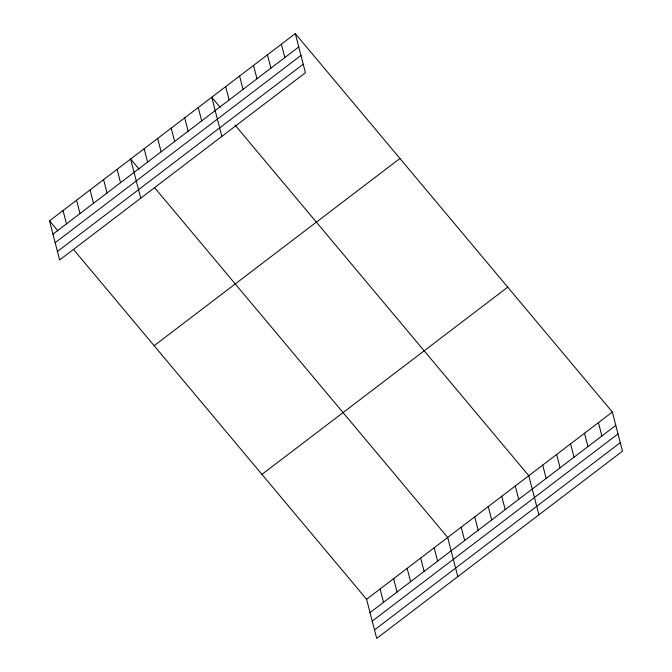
<?xml version="1.0" encoding="UTF-8"?>
<svg xmlns="http://www.w3.org/2000/svg" width="672" height="672" viewBox="0 0 672 672"><rect width="100%" height="100%" fill="white"/><g stroke="black" fill="none" stroke-linecap="round" stroke-linejoin="round"><path stroke-width="1.01" d="M295.302 33.6L305.424 72.736L59.648 259.963L49.526 220.828L295.302 33.6L612.352 412.037L622.474 451.172L376.698 638.4L366.576 599.264L73.424 249.354M52.979 234.167L298.754 46.939M55.18 242.684L300.955 55.457M57.448 251.454L303.223 64.226M154.148 345.71L399.932 158.483M261.946 474.382L507.73 287.154M366.576 599.264L612.352 412.037M370.028 612.604L615.804 425.384M372.229 621.121L618.005 433.894M374.497 629.891L620.273 442.663M220.139 107.276L211.739 97.255L221.861 136.391M234.99 125.009L528.788 475.692L538.91 514.828M139.028 169.067L130.628 159.046L140.75 198.181M154.526 187.564L447.686 537.482L457.8 576.618M49.526 220.828L57.918 230.849M598.424 422.646L601.877 435.994M584.497 433.255L587.95 446.603M570.57 443.864L574.022 457.212M556.643 454.474L560.095 467.821M542.716 465.083L546.168 478.43M515.273 485.99L518.725 499.338M501.757 496.289L505.201 509.636M488.233 506.587L491.686 519.926M474.718 516.886L478.17 530.225M461.202 527.184L464.654 540.523M434.162 547.781L437.615 561.12M420.647 558.071L424.099 571.418M281.375 44.209L284.827 57.548M407.131 568.369L410.584 581.717M267.448 54.818L270.9 68.158M393.616 578.668L397.06 592.015M253.52 65.428L256.973 78.767M380.092 588.966L383.544 602.314M239.593 76.037L243.046 89.384M225.666 86.646L229.118 99.994M198.223 107.554L201.676 120.893M184.699 117.852L188.152 131.191M171.184 128.15L174.636 141.49M157.668 138.449L161.12 151.788M144.152 148.747L147.596 162.086M117.113 169.336L120.565 182.683M103.597 179.634L107.05 192.982M90.082 189.932L93.526 203.28M76.558 200.231L80.01 213.578M63.042 210.529L66.494 223.868"/></g></svg>
